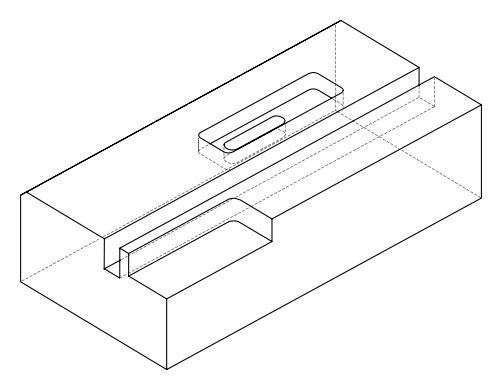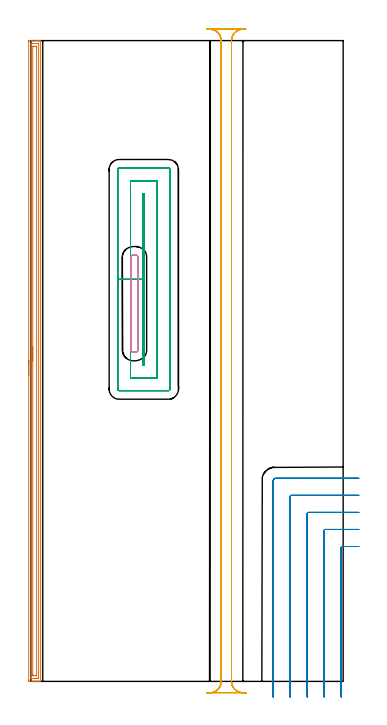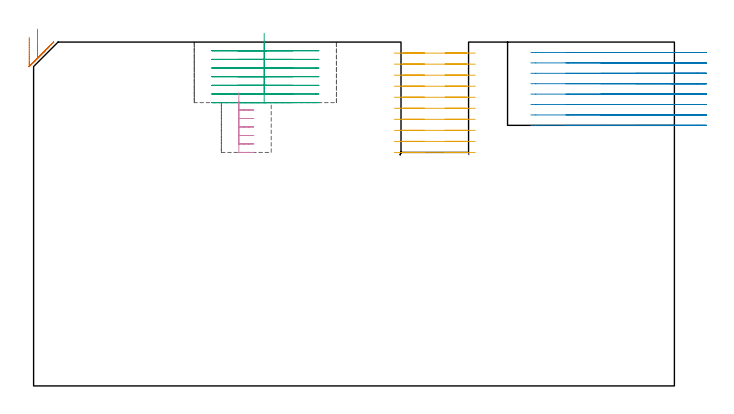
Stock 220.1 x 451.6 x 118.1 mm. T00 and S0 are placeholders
(PLAN: 5 operations, 3 tool changes, 61.8 min)
(1 AREA_MILL | FG_CHAMFER_SURFACE | UGT0205_001 | 11.07 min | 15932 mm3)
(2 MILL_CORNER_NOTCH_RECTANGULAR | CORNER_NOTCH_RECTANGULAR | NXT0201_012 | Follow Part, ap 4, ae 75% | 14.5 min | 247066 mm3)
(3 MILL_RECTANGULAR_POCKET | POCKET_RECTANGULAR_STRAIGHT | NXT0201_011 | Follow Part, ap 3, ae 75% | 14.16 min | 170612 mm3)
(4 MILL_RECTANGULAR_POCKET_1 | POCKET_RECTANGULAR_STRAIGHT_1 | NXT0201_011 | Follow Part, ap 3, ae 75% | 2.31 min | 22678 mm3)
(5 MILL_RECTANGULAR_SLOT | SLOT_RECTANGULAR | NXT0201_012 | Follow Part, ap 4, ae 75% | 19.78 min | 397096 mm3)
(TOOL UGT0205_001 | Chamfer Mill 20 x 3 x 45 deg. | D20 FL50 Z2)
(TOOL NXT0201_012 | ENDMILL 16mm [2P460-1600-NA 1630] | D16 FL38 Z6)
(TOOL NXT0201_011 | ENDMILL 12mm [2P460-1200-NA 1630] | D12 FL38 Z6)
(OP 1 AREA_MILL)
G17 G21 G94 G90
T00 M6
G54
G17 G0 G90 X-1.5 Y215.8 S1061 M3
G43 Z128.1 H0
Z119.7
G94 G1 Y215.838 Z118.828 F250.
Y215.952 Z117.964
Y216.141 Z117.112
Y216.403 Z116.28
Y216.737 Z115.474
Y217.14 Z114.7
Y217.609 Z113.964
Y218.14 Z113.272
Y218.729 Z112.629
Y219.372 Z112.04
Y220.064 Z111.508
Y220.8 Z111.04
Y221.574 Z110.637
Y222.38 Z110.303
Y223.212 Z110.041
Y224.064 Z109.852
Y224.928 Z109.738
Y225.8 Z109.7
Y450.979
X-1.496 Y451.598 Z109.701
Y451.599 Z109.702
X3.594 Y451.6 Z114.789
X5.033 Z116.229
X5.382 Z116.577
X6.079 Z117.278
X6.413 Z117.612
X6.831 Y451.598 Z118.023
X6.87 Y451.595 Z118.061
X6.897 Y451.59 Z118.088
X6.9 Y451.425 Z118.1
Y0.174
X6.897 Y0.01 Z118.088
X6.833 Y0.007 Z118.025
X6.413 Y0. Z117.612
X6.079 Z117.278
X5.382 Z116.577
X4.139 Z115.336
X3.594 Z114.789
X2.973 Z114.168
X-1.495 Y0.001 Z109.702
X-1.496 Y0.002 Z109.701
X-1.499 Y0.621
X-1.5 Y225.8 Z109.7
X-0.086 Z111.114
X-0.085 Y449.296 Z111.115
X-0.083 Y449.4 Z111.117
X-0.077 Y449.59 Z111.123
X0.019 Y449.593 Z111.219
X0.505 Y449.599 Z111.705
X0.912 Y449.6 Z112.112
X4.973 Z116.173
X5.382 Y449.598 Z116.582
X5.439 Y449.595 Z116.639
X5.47 Y449.591 Z116.67
X5.479 Y449.503 Z116.679
X5.484 Y449.296 Z116.684
X5.485 Y449.192 Z116.685
X5.486 Y449.088 Z116.686
X5.485 Y2.304 Z116.685
X5.483 Y2.2 Z116.683
X5.477 Y2.01 Z116.677
X5.382 Y2.007 Z116.582
X4.895 Y2.001 Z116.095
X4.488 Y2. Z115.688
X0.427 Z111.627
X0.019 Y2.002 Z111.219
X-0.039 Y2.005 Z111.161
X-0.069 Y2.009 Z111.131
X-0.079 Y2.096 Z111.121
X-0.084 Y2.304 Z111.116
X-0.086 Y2.408 Z111.114
Y2.513
Y225.8
X1.328 Z112.528
X1.329 Y447.405 Z112.529
X1.33 Y447.524 Z112.53
X1.333 Y447.582 Z112.533
X1.334 Y447.589 Z112.534
X1.36 Y447.594 Z112.56
X1.416 Y447.598 Z112.616
X1.611 Y447.6 Z112.811
X1.806 Z113.006
X3.594 Z114.794
X3.789 Y447.599 Z114.989
X3.919 Y447.596 Z115.119
X4.023 Y447.59 Z115.223
X4.065 Y447.583 Z115.265
X4.067 Y447.563 Z115.267
X4.069 Y447.405 Z115.269
X4.071 Y446.927 Z115.271
X4.072 Y446.511 Z115.272
X4.071 Y4.195 Z115.271
X4.07 Y4.076 Z115.27
X4.067 Y4.018 Z115.267
X4.066 Y4.011 Z115.266
X4.04 Y4.006 Z115.24
X3.985 Y4.002 Z115.185
X3.789 Y4. Z114.989
X3.594 Z114.794
X1.806 Z113.006
X1.611 Y4.001 Z112.811
X1.481 Y4.004 Z112.681
X1.377 Y4.01 Z112.577
X1.335 Y4.017 Z112.535
X1.333 Y4.037 Z112.533
X1.331 Y4.195 Z112.531
X1.329 Y4.673 Z112.529
X1.328 Y5.089 Z112.528
Y225.8
Y226.672 Z112.567
Y227.537 Z112.68
Y228.388 Z112.869
Y229.22 Z113.132
Y230.026 Z113.465
Y230.8 Z113.868
Y231.536 Z114.337
Y232.228 Z114.868
Y232.871 Z115.457
Y233.46 Z116.101
Y233.992 Z116.793
Y234.46 Z117.528
Y234.863 Z118.302
Y235.197 Z119.108
Y235.459 Z119.94
Y235.648 Z120.792
Y235.762 Z121.657
Y235.8 Z122.528
G0 Z128.1
M5
M2
(OP 2 MILL_CORNER_NOTCH_RECTANGULAR)
G17 G21 G94 G90
T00 M6
G54
G17 G0 G90 X231.1 Y95.1 S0 M3
G43 Z128.1 H1
Z114.525
G94 G1 X228.1 F250.
X219.594 F500.
G3 X218.8 Y94.306 R0.8
G1 Y-8.
Y-11. F250.
G0 Z128.1
X231.1 Y107.1
Z114.525
G1 X228.1
X207.595 F500.
G3 X206.8 Y106.305 R0.8
G1 Y-8.
Y-11. F250.
G0 Z128.1
X231.1 Y119.1
Z114.525
G1 X228.1
X195.595 F500.
G3 X194.8 Y118.305 R0.8
G1 Y-8.
Y-11. F250.
G0 Z128.1
X231.1 Y131.1
Z114.525
G1 X228.1
X183.595 F500.
G3 X182.8 Y130.305 R0.8
G1 Y-8.
Y-11. F250.
G0 Z128.1
X231.1 Y143.1
Z114.525
G1 X228.1
X172.5 F500.
G3 X170.8 Y141.4 R1.7
G1 Y-8.
Y-11. F250.
G0 Z128.1
X231.1 Y95.1
Z110.95
G1 X228.1
X219.594 F500.
G3 X218.8 Y94.306 R0.8
G1 Y-8.
Y-11. F250.
G0 Z128.1
X231.1 Y107.1
Z110.95
G1 X228.1
X207.595 F500.
G3 X206.8 Y106.305 R0.8
G1 Y-8.
Y-11. F250.
G0 Z128.1
X231.1 Y119.1
Z110.95
G1 X228.1
X195.595 F500.
G3 X194.8 Y118.305 R0.8
G1 Y-8.
Y-11. F250.
G0 Z128.1
X231.1 Y131.1
Z110.95
G1 X228.1
X183.595 F500.
G3 X182.8 Y130.305 R0.8
G1 Y-8.
Y-11. F250.
G0 Z128.1
X231.1 Y143.1
Z110.95
G1 X228.1
X172.5 F500.
G3 X170.8 Y141.4 R1.7
G1 Y-8.
Y-11. F250.
G0 Z128.1
X231.1 Y95.1
Z107.375
G1 X228.1
X219.594 F500.
G3 X218.8 Y94.306 R0.8
G1 Y-8.
Y-11. F250.
G0 Z128.1
X231.1 Y107.1
Z107.375
G1 X228.1
X207.595 F500.
G3 X206.8 Y106.305 R0.8
G1 Y-8.
Y-11. F250.
G0 Z128.1
X231.1 Y119.1
Z107.375
G1 X228.1
X195.595 F500.
G3 X194.8 Y118.305 R0.8
G1 Y-8.
Y-11. F250.
G0 Z128.1
X231.1 Y131.1
Z107.375
G1 X228.1
X183.595 F500.
G3 X182.8 Y130.305 R0.8
G1 Y-8.
Y-11. F250.
G0 Z128.1
X231.1 Y143.1
Z107.375
G1 X228.1
X172.5 F500.
G3 X170.8 Y141.4 R1.7
G1 Y-8.
Y-11. F250.
G0 Z128.1
X231.1 Y95.1
Z103.8
G1 X228.1
X219.594 F500.
G3 X218.8 Y94.306 R0.8
G1 Y-8.
Y-11. F250.
G0 Z128.1
X231.1 Y107.1
Z103.8
G1 X228.1
X207.595 F500.
G3 X206.8 Y106.305 R0.8
G1 Y-8.
Y-11. F250.
G0 Z128.1
X231.1 Y119.1
Z103.8
G1 X228.1
X195.595 F500.
G3 X194.8 Y118.305 R0.8
G1 Y-8.
Y-11. F250.
G0 Z128.1
X231.1 Y131.1
Z103.8
G1 X228.1
X183.595 F500.
G3 X182.8 Y130.305 R0.8
G1 Y-8.
Y-11. F250.
G0 Z128.1
X231.1 Y143.1
Z103.8
G1 X228.1
X172.5 F500.
G3 X170.8 Y141.4 R1.7
G1 Y-8.
Y-11. F250.
G0 Z128.1
X231.1 Y95.1
Z100.225
G1 X228.1
X219.594 F500.
G3 X218.8 Y94.306 R0.8
G1 Y-8.
Y-11. F250.
G0 Z128.1
X231.1 Y107.1
Z100.225
G1 X228.1
X207.595 F500.
G3 X206.8 Y106.305 R0.8
G1 Y-8.
Y-11. F250.
G0 Z128.1
X231.1 Y119.1
Z100.225
G1 X228.1
X195.595 F500.
G3 X194.8 Y118.305 R0.8
G1 Y-8.
Y-11. F250.
G0 Z128.1
X231.1 Y131.1
Z100.225
G1 X228.1
X183.595 F500.
G3 X182.8 Y130.305 R0.8
G1 Y-8.
Y-11. F250.
G0 Z128.1
X231.1 Y143.1
Z100.225
G1 X228.1
X172.5 F500.
G3 X170.8 Y141.4 R1.7
G1 Y-8.
Y-11. F250.
G0 Z128.1
X231.1 Y95.1
Z96.65
G1 X228.1
X219.594 F500.
G3 X218.8 Y94.306 R0.8
G1 Y-8.
Y-11. F250.
G0 Z128.1
X231.1 Y107.1
Z96.65
G1 X228.1
X207.595 F500.
G3 X206.8 Y106.305 R0.8
G1 Y-8.
Y-11. F250.
G0 Z128.1
X231.1 Y119.1
Z96.65
G1 X228.1
X195.595 F500.
G3 X194.8 Y118.305 R0.8
G1 Y-8.
Y-11. F250.
G0 Z128.1
X231.1 Y131.1
Z96.65
G1 X228.1
X183.595 F500.
G3 X182.8 Y130.305 R0.8
G1 Y-8.
Y-11. F250.
G0 Z128.1
X231.1 Y143.1
Z96.65
G1 X228.1
X172.5 F500.
G3 X170.8 Y141.4 R1.7
G1 Y-8.
Y-11. F250.
G0 Z128.1
X231.1 Y95.1
Z93.075
G1 X228.1
X219.594 F500.
G3 X218.8 Y94.306 R0.8
G1 Y-8.
Y-11. F250.
G0 Z128.1
X231.1 Y107.1
Z93.075
G1 X228.1
X207.595 F500.
G3 X206.8 Y106.305 R0.8
G1 Y-8.
Y-11. F250.
G0 Z128.1
X231.1 Y119.1
Z93.075
G1 X228.1
X195.595 F500.
G3 X194.8 Y118.305 R0.8
G1 Y-8.
Y-11. F250.
G0 Z128.1
X231.1 Y131.1
Z93.075
G1 X228.1
X183.595 F500.
G3 X182.8 Y130.305 R0.8
G1 Y-8.
Y-11. F250.
G0 Z128.1
X231.1 Y143.1
Z93.075
G1 X228.1
X172.5 F500.
G3 X170.8 Y141.4 R1.7
G1 Y-8.
Y-11. F250.
G0 Z128.1
X231.1 Y95.1
Z89.5
G1 X228.1
X219.594 F500.
G3 X218.8 Y94.306 R0.8
G1 Y-8.
Y-11. F250.
G0 Z128.1
X231.1 Y107.1
Z89.5
G1 X228.1
X207.595 F500.
G3 X206.8 Y106.305 R0.8
G1 Y-8.
Y-11. F250.
G0 Z128.1
X231.1 Y119.1
Z89.5
G1 X228.1
X195.595 F500.
G3 X194.8 Y118.305 R0.8
G1 Y-8.
Y-11. F250.
G0 Z128.1
X231.1 Y131.1
Z89.5
G1 X228.1
X183.595 F500.
G3 X182.8 Y130.305 R0.8
G1 Y-8.
Y-11. F250.
G0 Z128.1
X231.1 Y143.1
Z89.5
G1 X228.1
X172.5 F500.
G3 X170.8 Y141.4 R1.7
G1 Y-8.
Y-11. F250.
G0 Z128.1
M5
M2
(OP 3 MILL_RECTANGULAR_POCKET)
G17 G21 G94 G90
T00 M6
G54
G17 G0 G90 X79.2 Y305.636 S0 M3
G43 Z128.1 H1
Z121.1
G94 G1 Y283.35 Z115.128 F250.
Y222.9 F500.
X80.
Y343.8
X79.2
Y283.35
X70.2
Y213.9
X89.
Y352.8
X70.2
Y283.35
X61.2
Y205.9
G3 X62.2 Y204.9 R1.
G1 X97.
G3 X98. Y205.9 R1.
G1 Y360.8
G3 X97. Y361.8 R1.
G1 X62.2
G3 X61.2 Y360.8 R1.
G1 Y283.35
Y282.35
G0 X79.2 Y305.636 Z118.128
G1 Y283.35 Z112.157 F250.
Y222.9 F500.
X80.
Y343.8
X79.2
Y283.35
X70.2
Y213.9
X89.
Y352.8
X70.2
Y283.35
X61.2
Y205.9
G3 X62.2 Y204.9 R1.
G1 X97.
G3 X98. Y205.9 R1.
G1 Y360.8
G3 X97. Y361.8 R1.
G1 X62.2
G3 X61.2 Y360.8 R1.
G1 Y283.35
Y282.35
G0 X79.2 Y305.636 Z115.157
G1 Y283.35 Z109.186 F250.
Y222.9 F500.
X80.
Y343.8
X79.2
Y283.35
X70.2
Y213.9
X89.
Y352.8
X70.2
Y283.35
X61.2
Y205.9
G3 X62.2 Y204.9 R1.
G1 X97.
G3 X98. Y205.9 R1.
G1 Y360.8
G3 X97. Y361.8 R1.
G1 X62.2
G3 X61.2 Y360.8 R1.
G1 Y283.35
Y282.35
G0 X79.2 Y305.636 Z112.186
G1 Y283.35 Z106.214 F250.
Y222.9 F500.
X80.
Y343.8
X79.2
Y283.35
X70.2
Y213.9
X89.
Y352.8
X70.2
Y283.35
X61.2
Y205.9
G3 X62.2 Y204.9 R1.
G1 X97.
G3 X98. Y205.9 R1.
G1 Y360.8
G3 X97. Y361.8 R1.
G1 X62.2
G3 X61.2 Y360.8 R1.
G1 Y283.35
Y282.35
G0 X79.2 Y305.636 Z109.214
G1 Y283.35 Z103.243 F250.
Y222.9 F500.
X80.
Y343.8
X79.2
Y283.35
X70.2
Y213.9
X89.
Y352.8
X70.2
Y283.35
X61.2
Y205.9
G3 X62.2 Y204.9 R1.
G1 X97.
G3 X98. Y205.9 R1.
G1 Y360.8
G3 X97. Y361.8 R1.
G1 X62.2
G3 X61.2 Y360.8 R1.
G1 Y283.35
Y282.35
G0 X79.2 Y305.636 Z106.243
G1 Y283.35 Z100.271 F250.
Y222.9 F500.
X80.
Y343.8
X79.2
Y283.35
X70.2
Y213.9
X89.
Y352.8
X70.2
Y283.35
X61.2
Y205.9
G3 X62.2 Y204.9 R1.
G1 X97.
G3 X98. Y205.9 R1.
G1 Y360.8
G3 X97. Y361.8 R1.
G1 X62.2
G3 X61.2 Y360.8 R1.
G1 Y283.35
Y282.35
G0 X79.2 Y305.636 Z103.271
G1 Y283.35 Z97.3 F250.
Y222.9 F500.
X80.
Y343.8
X79.2
Y283.35
X70.2
Y213.9
X89.
Y352.8
X70.2
Y283.35
X61.2
Y205.9
G3 X62.2 Y204.9 R1.
G1 X97.
G3 X98. Y205.9 R1.
G1 Y360.8
G3 X97. Y361.8 R1.
G1 X62.2
G3 X61.2 Y360.8 R1.
G1 Y283.35
Y282.35
G0 Z128.1
M5
M2
(OP 4 MILL_RECTANGULAR_POCKET_1)
G17 G21 G94 G90
T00 M6
G54
G17 G0 G90 X70.5 Y288.326 S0 M3
G43 Z128.1 H1
Z100.692
G94 G1 Y266.25 Z94.777 F250.
Y233.7 F500.
G3 X72.2 Y232. R1.7
G1 X73.9
G3 X75.6 Y233.7 R1.7
G1 Y298.8
G3 X73.9 Y300.5 R1.7
G1 X72.2
G3 X70.5 Y298.8 R1.7
G1 Y266.25
Y265.25
G0 Y288.326 Z97.777
G1 Y266.25 Z91.862 F250.
Y233.7 F500.
G3 X72.2 Y232. R1.7
G1 X73.9
G3 X75.6 Y233.7 R1.7
G1 Y298.8
G3 X73.9 Y300.5 R1.7
G1 X72.2
G3 X70.5 Y298.8 R1.7
G1 Y266.25
Y265.25
G0 Y288.326 Z94.862
G1 Y266.25 Z88.946 F250.
Y233.7 F500.
G3 X72.2 Y232. R1.7
G1 X73.9
G3 X75.6 Y233.7 R1.7
G1 Y298.8
G3 X73.9 Y300.5 R1.7
G1 X72.2
G3 X70.5 Y298.8 R1.7
G1 Y266.25
Y265.25
G0 Y288.326 Z91.946
G1 Y266.25 Z86.031 F250.
Y233.7 F500.
G3 X72.2 Y232. R1.7
G1 X73.9
G3 X75.6 Y233.7 R1.7
G1 Y298.8
G3 X73.9 Y300.5 R1.7
G1 X72.2
G3 X70.5 Y298.8 R1.7
G1 Y266.25
Y265.25
G0 Y288.326 Z89.031
G1 Y266.25 Z83.115 F250.
Y233.7 F500.
G3 X72.2 Y232. R1.7
G1 X73.9
G3 X75.6 Y233.7 R1.7
G1 Y298.8
G3 X73.9 Y300.5 R1.7
G1 X72.2
G3 X70.5 Y298.8 R1.7
G1 Y266.25
Y265.25
G0 Y288.326 Z86.115
G1 Y266.25 Z80.2 F250.
Y233.7 F500.
G3 X72.2 Y232. R1.7
G1 X73.9
G3 X75.6 Y233.7 R1.7
G1 Y298.8
G3 X73.9 Y300.5 R1.7
G1 X72.2
G3 X70.5 Y298.8 R1.7
G1 Y266.25
Y265.25
G0 Z128.1
M5
M2
(OP 5 MILL_RECTANGULAR_SLOT)
G17 G21 G94 G90
T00 M6
G54
G17 G0 G90 X151.697 Y-8.23 S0 M3
G43 Z128.1 H1
Z114.31
G94 G1 X148.708 Y-7.97 F250.
G2 X141.4 Y0. R8. F500.
G1 Y451.6
G2 X148.708 Y459.57 R8.
G1 Y459.6
X126.892
Y459.57
G2 X134.2 Y451.6 R8.
G1 Y0.
G2 X126.892 Y-7.97 R8.
G1 X123.903 Y-8.23 F250.
G0 X151.697 Z110.52
G1 X148.708 Y-7.97
G2 X141.4 Y0. R8. F500.
G1 Y451.6
G2 X148.708 Y459.57 R8.
G1 Y459.6
X126.892
Y459.57
G2 X134.2 Y451.6 R8.
G1 Y0.
G2 X126.892 Y-7.97 R8.
G1 X123.903 Y-8.23 F250.
G0 X151.697 Z106.73
G1 X148.708 Y-7.97
G2 X141.4 Y0. R8. F500.
G1 Y451.6
G2 X148.708 Y459.57 R8.
G1 Y459.6
X126.892
Y459.57
G2 X134.2 Y451.6 R8.
G1 Y0.
G2 X126.892 Y-7.97 R8.
G1 X123.903 Y-8.23 F250.
G0 X151.697 Z102.94
G1 X148.708 Y-7.97
G2 X141.4 Y0. R8. F500.
G1 Y451.6
G2 X148.708 Y459.57 R8.
G1 Y459.6
X126.892
Y459.57
G2 X134.2 Y451.6 R8.
G1 Y0.
G2 X126.892 Y-7.97 R8.
G1 X123.903 Y-8.23 F250.
G0 X151.697 Z99.15
G1 X148.708 Y-7.97
G2 X141.4 Y0. R8. F500.
G1 Y451.6
G2 X148.708 Y459.57 R8.
G1 Y459.6
X126.892
Y459.57
G2 X134.2 Y451.6 R8.
G1 Y0.
G2 X126.892 Y-7.97 R8.
G1 X123.903 Y-8.23 F250.
G0 X151.697 Z95.36
G1 X148.708 Y-7.97
G2 X141.4 Y0. R8. F500.
G1 Y451.6
G2 X148.708 Y459.57 R8.
G1 Y459.6
X126.892
Y459.57
G2 X134.2 Y451.6 R8.
G1 Y0.
G2 X126.892 Y-7.97 R8.
G1 X123.903 Y-8.23 F250.
G0 X151.697 Z91.57
G1 X148.708 Y-7.97
G2 X141.4 Y0. R8. F500.
G1 Y451.6
G2 X148.708 Y459.57 R8.
G1 Y459.6
X126.892
Y459.57
G2 X134.2 Y451.6 R8.
G1 Y0.
G2 X126.892 Y-7.97 R8.
G1 X123.903 Y-8.23 F250.
G0 Z128.1
X123.904 Y459.83
Z87.78
G1 X126.892 Y459.57
G2 X134.2 Y451.6 R8. F500.
G1 Y0.
G2 X126.6 Y-7.99 R8.
G1 Y-8.
X149.
Y-7.99
G2 X141.4 Y0. R8.
G1 Y451.6
G2 X148.708 Y459.57 R8.
G1 X151.696 Y459.83 F250.
G0 X123.904 Z83.99
G1 X126.892 Y459.57
G2 X134.2 Y451.6 R8. F500.
G1 Y0.
G2 X126.6 Y-7.99 R8.
G1 Y-8.
X149.
Y-7.99
G2 X141.4 Y0. R8.
G1 Y451.6
G2 X148.708 Y459.57 R8.
G1 X151.696 Y459.83 F250.
G0 X123.904 Z80.2
G1 X126.892 Y459.57
G2 X134.2 Y451.6 R8. F500.
G1 Y0.
G2 X126.6 Y-7.99 R8.
G1 Y-8.
X149.
Y-7.99
G2 X141.4 Y0. R8.
G1 Y451.6
G2 X148.708 Y459.57 R8.
G1 X151.696 Y459.83 F250.
G0 Z128.1
M5
M2
